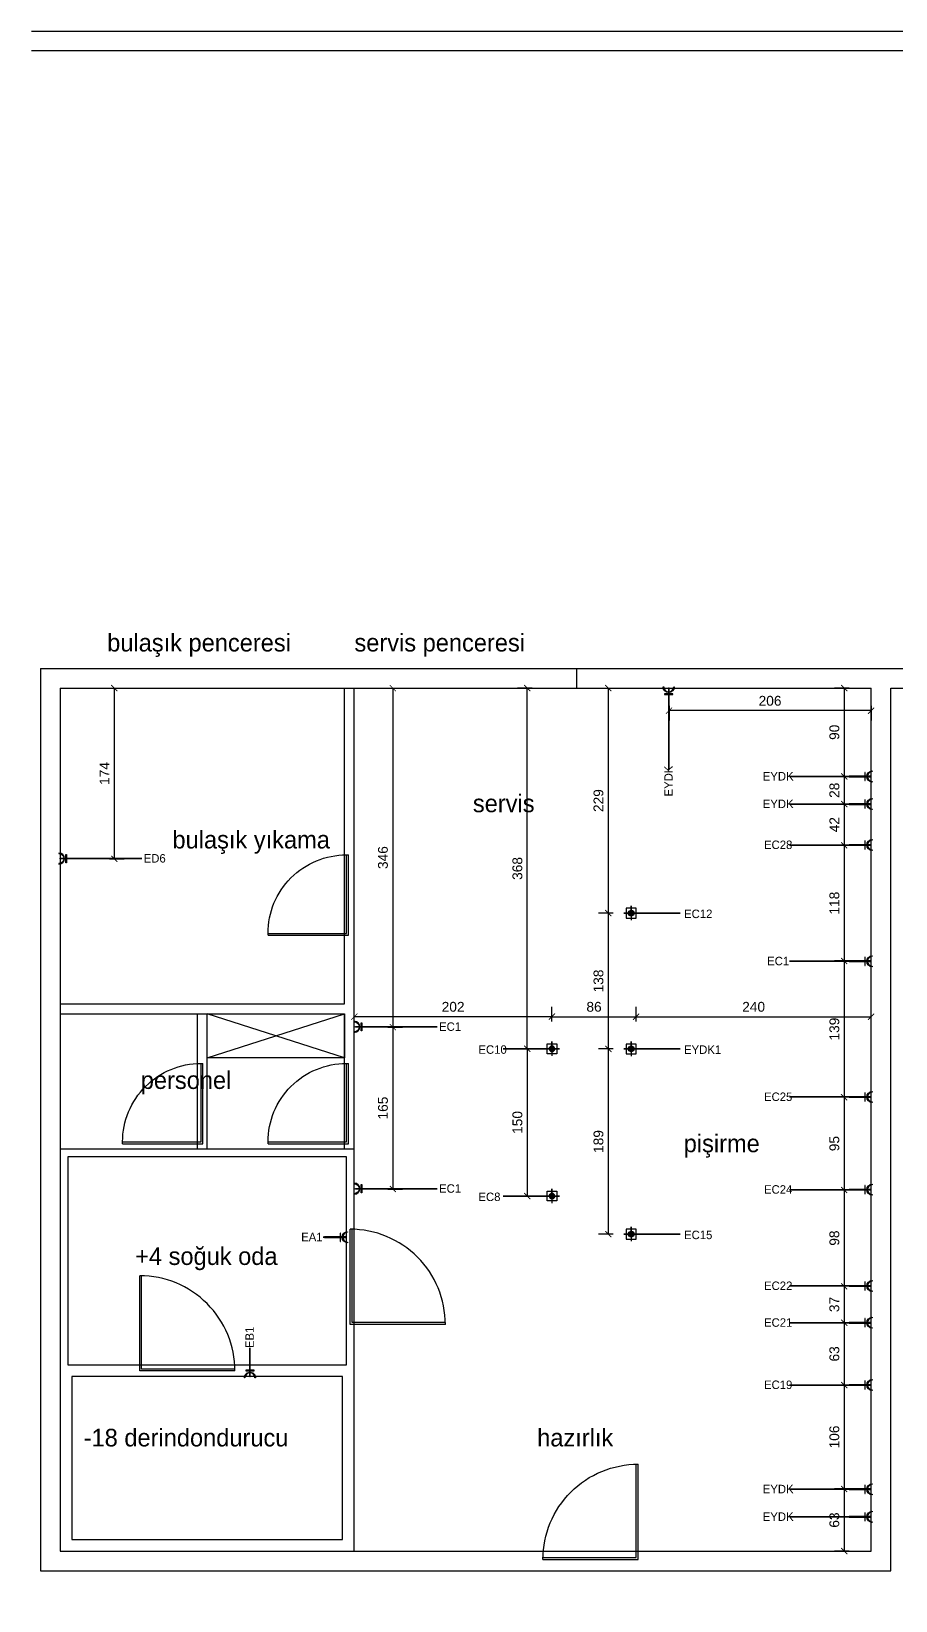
# Model space of a CAD drawing. Header units: centimetres. Extents: x 17223 to 23915, y 3231 to 4899.
# Drawn here: x 19625 to 20507, y 3249 to 4850 of the extents above; entities that cross this region are included whole.
import ezdxf
from ezdxf.enums import TextEntityAlignment as Align

# ---------------------------------------------------------------- set-up
doc = ezdxf.new("R2010")
doc.units = ezdxf.units.CM
doc.header["$MEASUREMENT"] = 0
for name, color, linetype in [('-DWG_ANA', 7, 'Continuous'), ('ELEKTRİK', 10, 'Continuous'), ('kapı ABD', 55, 'Continuous')]:
    doc.layers.add(name, color=color, linetype=linetype)
doc.layers.add('ELK', color=1, linetype='Continuous', lineweight=35)
doc.styles.add('AUTOBAN', font='')
doc.styles.add('TAKSİM', font='GOTHIC.TTF', dxfattribs={"height": 20})
doc.styles.get('AUTOBAN').set_extended_font_data('Helvetica Normal Tr')
doc.dimstyles.new('AUTO_DIM_1-50', dxfattribs={"dimtxt": 10, "dimasz": 6.25, "dimexe": 10, "dimexo": 10, "dimgap": 5, "dimtad": 1, "dimdec": 1, "dimdsep": 46, "dimtxsty": 'AUTOBAN', "dimblk": 'ARCHTICK', "dimcen": 5, "dimclrd": 256, "dimclre": 256, "dimclrt": 256, "dimadec": 0, "dimazin": 0, "dimtfac": 1, "dimtdec": 1, "dimtix": 1, "dimtofl": 0, "dimtmove": 1, "dimatfit": 3, "dimfxl": 1, "dimtolj": 1, "dimtzin": 0, "dimlwd": -1, "dimlwe": -1, "dimarcsym": 0})

# ---------------------------------------------------------------- blocks, each defined once
blk = doc.blocks.new('ertye')
at = {"color": 7}
for points in [[(5346.783001151885, 6525.237164862384), (5429.190002137157, 6477.659460661178), (5381.61229793601, 6395.252459675935)], [(5347.753974707013, 6526.918940392691), (5431.842751222594, 6478.3702626364), (5383.294073466287, 6394.281486120792)]]:
    blk.add_lwpolyline(points, dxfattribs=at)
blk.add_arc((5431.842751222594, 6478.3702626364), 97.09735551381138, 150.0000000003027, 240.0000000008983, dxfattribs=at)
blk = doc.blocks.new('wery5y')
blk.add_line((4066.814972668205, 1057.688445209561), (4067.504180421434, 1059.503975779937))
at = {"layer": 'kapı ABD', "color": 7}
for points in [[(3990.207268375846, 1086.770094737731), (4019.235543899758, 1163.37159211171)], [(4067.504180421434, 1059.503975779937), (3992.712006699467, 1087.896417554874), (4021.104448474416, 1162.688591276837)], [(4021.104448474416, 1162.688591276837), (4019.235543899771, 1163.371592111706)], [(4066.814972668205, 1057.688445209561), (3990.207268375875, 1086.77009473773)]]:
    blk.add_lwpolyline(points, dxfattribs=at)
blk.add_arc((3992.712006699467, 1087.896417554874), 80.00000000000013, 339.2123458336048, 69.21234583363838, dxfattribs=at)
blk = doc.blocks.new('A$C50025146')
at = {"layer": 'ELEKTRİK'}
for points in [[(6.940050297998823e-05, 5.345355450490388), (6.940050297998823e-05, 5.908019846885509), (22.50664525620232, 5.908019846885509), (22.50664525620232, 5.345355450490388)], [(16.0258407970905, 9.846670621633166), (16.5885051934838, 9.846670621633166), (16.5885051934838, 1.406704675742731), (16.0258407970905, 1.406704675742731)]]:
    blk.add_hatch(color=256, dxfattribs=at).paths.add_polyline_path(points)
h = blk.add_hatch(color=256, dxfattribs=at)
edge = h.paths.add_edge_path()
edge.add_line((23.70435837441619, 11.25333161261187), (23.70435837441619, 10.69066721622039))
edge.add_ellipse((23.70435837441619, 5.626687648689767), major_axis=(3.580774291992597, -3.580774291992606), ratio=0.9999999999999413, start_angle=134.9999999999983, end_angle=314.9999999999983)
edge.add_line((23.70435837441619, 0.5627080811555061), (23.70435837441619, 4.368476402305532e-05))
edge.add_ellipse((23.70435837441619, 5.626687648689767), major_axis=(3.978638102213783, 3.978638102213774), ratio=0.9999999999999128, start_angle=45.0000000000025, end_angle=225.0000000000025, ccw=False)
for points, elevation in [([(6.940050297998823e-05, 5.908019846885509), (22.50664525620232, 5.908019846885509), (22.50664525620232, 5.345355450490388), (6.940050297998823e-05, 5.345355450490388)], 4.794507297291503e-08), ([(16.0258407970905, 1.406704675742731), (16.0258407970905, 9.846670621633166), (16.5885051934838, 9.846670621633166), (16.5885051934838, 1.406704675742731)], 4.791194770819646e-08)]:
    blk.add_lwpolyline(points, close=True, dxfattribs=dict(at, elevation=elevation))
at = {"layer": 'ELEKTRİK', "elevation": 4.798666618537076e-08}
blk.add_lwpolyline([(23.70435837441437, 4.368476402305532e-05), (23.70435837441619, 0.5627080811555061, -0.9999999999999944), (23.70435837441619, 10.69066721622039), (23.70435837441619, 11.25333161261187, 0.9999999999999944)], format="xyb", close=True, dxfattribs=at)
blk = doc.blocks.new('A$C611F6802')
at = {"layer": '-DWG_ANA'}
h = blk.add_hatch(dxfattribs=at)
h.set_pattern_fill('ANSI31', color=1, style=0)
h.set_pattern_definition([(45, (-55670.14020227872, -22065.11067284289), (-0.08838834764831843, 0.08838834764831845), [])])
h.paths.add_polyline_path([(4.423971784401617, 7.700424825947266, 1), (10.13888412773802, 7.700424825947266, 1)])
at = {"layer": '-DWG_ANA', "color": 1}
for p, q in [((7.28142795606982, 7.629180670555797), (0, 7.629180670555797)), ((7.28142795606982, 7.700424825947266), (7.28142795606982, 15.25836134111159)), ((7.28142795606982, 15.25836134111159), (7.28142795606982, 0)), ((7.28142795606982, 7.629180670555797), (14.67722620816494, 7.629180670555797)), ((14.67722620816494, 7.629180670555797), (7.28142795606982, 7.629180670555797))]:
    blk.add_line(p, q, dxfattribs=at)
blk.add_lwpolyline([(2.28142795606982, 2.700424825947266), (12.28142795606982, 2.700424825947266), (12.28142795606982, 12.70042482594727), (2.28142795606982, 12.70042482594727)], close=True, dxfattribs=at)
blk.add_circle((7.28142795606982, 7.700424825947266), 2.857456171668203, dxfattribs=at)
blk = doc.blocks.new('_ArchTick')
at = {"color": 0, "linetype": 'ByBlock', "const_width": 0.15}
blk.add_lwpolyline([(-0.5, -0.5), (0.5, 0.5)], dxfattribs=at)
blk = doc.blocks.new('*D197')
at = {"transparency": 16777216}
for p, q in [((20459.34093415786, 4179.882972075175), (20444.34093415786, 4179.882972075175)), ((20454.34093415786, 4179.882972075175), (20454.34093415786, 4089.766410813005)), ((20459.34093415786, 4089.766410813005), (20444.34093415786, 4089.766410813005))]:
    blk.add_line(p, q, dxfattribs=at)
at = {"layer": 'Defpoints', "color": 0, "transparency": 16777216}
for p in [(20481.7637297538, 4179.882972075175), (20454.34093415786, 4089.766410813005), (20481.76372975382, 4089.766410813005)]:
    blk.add_point(p, dxfattribs=at)
at = {"transparency": 16777216, "xscale": 6.25, "yscale": 6.25, "zscale": 6.25}
for p, rotation in [((20454.34093415786, 4179.882972075175), 90), ((20454.34093415786, 4089.766410813005), 270)]:
    blk.add_blockref('_ArchTick', p, dxfattribs=dict(at, rotation=rotation))
at = {"transparency": 16777216, "insert": (20444.34093415786, 4134.824691444083), "char_height": 10, "attachment_point": 5, "rotation": 90, "style": 'AUTOBAN'}
blk.add_mtext('\\A1;90', dxfattribs=at)
blk = doc.blocks.new('*D198')
at = {"transparency": 16777216}
for p, q in [((20459.34093415787, 4089.766410813005), (20444.34093415787, 4089.766410813005)), ((20454.34093415787, 4089.766410813005), (20454.34093415787, 4061.631632919547)), ((20459.34093415787, 4061.631632919547), (20444.34093415787, 4061.631632919547))]:
    blk.add_line(p, q, dxfattribs=at)
at = {"layer": 'Defpoints', "color": 0, "transparency": 16777216}
for p in [(20481.76372975382, 4089.766410813005), (20454.34093415787, 4061.631632919547), (20481.76372975382, 4061.631632919547)]:
    blk.add_point(p, dxfattribs=at)
at = {"transparency": 16777216, "xscale": 6.25, "yscale": 6.25, "zscale": 6.25}
for p, rotation in [((20454.34093415787, 4089.766410813005), 90), ((20454.34093415787, 4061.631632919547), 270)]:
    blk.add_blockref('_ArchTick', p, dxfattribs=dict(at, rotation=rotation))
at = {"transparency": 16777216, "insert": (20444.34093415787, 4075.699021866269), "char_height": 10, "attachment_point": 5, "rotation": 90, "style": 'AUTOBAN'}
blk.add_mtext('\\A1;28', dxfattribs=at)
blk = doc.blocks.new('*D199')
at = {"transparency": 16777216}
for p, q in [((20459.34093415789, 4061.631632919547), (20444.34093415789, 4061.631632919547)), ((20454.34093415789, 4061.631632919547), (20454.34093415789, 4019.601639876966)), ((20459.34093415789, 4019.601639876966), (20444.34093415789, 4019.601639876966))]:
    blk.add_line(p, q, dxfattribs=at)
at = {"layer": 'Defpoints', "color": 0, "transparency": 16777216}
for p in [(20481.76372975382, 4061.631632919547), (20454.34093415789, 4019.601639876966), (20481.76372975382, 4019.601639876966)]:
    blk.add_point(p, dxfattribs=at)
at = {"transparency": 16777216, "xscale": 6.25, "yscale": 6.25, "zscale": 6.25}
for p, rotation in [((20454.34093415789, 4061.631632919547), 90), ((20454.34093415789, 4019.601639876966), 270)]:
    blk.add_blockref('_ArchTick', p, dxfattribs=dict(at, rotation=rotation))
at = {"transparency": 16777216, "insert": (20444.34093415788, 4040.61663639825), "char_height": 10, "attachment_point": 5, "rotation": 90, "style": 'AUTOBAN'}
blk.add_mtext('\\A1;42', dxfattribs=at)
blk = doc.blocks.new('*D200')
at = {"transparency": 16777216}
for p, q in [((20459.3409341579, 4019.601639876966), (20444.3409341579, 4019.601639876966)), ((20454.3409341579, 4019.601639876966), (20454.3409341579, 3901.641827193916)), ((20459.3409341579, 3901.641827193916), (20444.3409341579, 3901.641827193916))]:
    blk.add_line(p, q, dxfattribs=at)
at = {"layer": 'Defpoints', "color": 0, "transparency": 16777216}
for p in [(20481.76372975382, 4019.601639876966), (20454.3409341579, 3901.641827193916), (20481.7637297538, 3901.641827193916)]:
    blk.add_point(p, dxfattribs=at)
at = {"transparency": 16777216, "xscale": 6.25, "yscale": 6.25, "zscale": 6.25}
for p, rotation in [((20454.3409341579, 4019.601639876966), 90), ((20454.3409341579, 3901.641827193916), 270)]:
    blk.add_blockref('_ArchTick', p, dxfattribs=dict(at, rotation=rotation))
at = {"transparency": 16777216, "insert": (20444.3409341579, 3960.621733535434), "char_height": 10, "attachment_point": 5, "rotation": 90, "style": 'AUTOBAN'}
blk.add_mtext('\\A1;118', dxfattribs=at)
blk = doc.blocks.new('*D201')
at = {"transparency": 16777216}
for p, q in [((20459.34093415792, 3901.641827193916), (20444.34093415792, 3901.641827193916)), ((20454.34093415792, 3901.641827193916), (20454.34093415792, 3762.701372105783)), ((20459.34093415792, 3762.701372105783), (20444.34093415792, 3762.701372105783))]:
    blk.add_line(p, q, dxfattribs=at)
at = {"layer": 'Defpoints', "color": 0, "transparency": 16777216}
for p in [(20481.7637297538, 3901.641827193916), (20454.34093415792, 3762.701372105783), (20481.76372975382, 3762.701372105783)]:
    blk.add_point(p, dxfattribs=at)
at = {"transparency": 16777216, "xscale": 6.25, "yscale": 6.25, "zscale": 6.25}
for p, rotation in [((20454.34093415792, 3901.641827193916), 90), ((20454.34093415792, 3762.701372105783), 270)]:
    blk.add_blockref('_ArchTick', p, dxfattribs=dict(at, rotation=rotation))
at = {"transparency": 16777216, "insert": (20444.34093415791, 3832.171599649843), "char_height": 10, "attachment_point": 5, "rotation": 90, "style": 'AUTOBAN'}
blk.add_mtext('\\A1;139', dxfattribs=at)
blk = doc.blocks.new('*D202')
at = {"transparency": 16777216}
for p, q in [((20459.34093415793, 3762.701372105783), (20444.34093415793, 3762.701372105783)), ((20454.34093415793, 3762.701372105783), (20454.34093415793, 3668.165899892783)), ((20459.34093415793, 3668.165899892783), (20444.34093415793, 3668.165899892783))]:
    blk.add_line(p, q, dxfattribs=at)
at = {"layer": 'Defpoints', "color": 0, "transparency": 16777216}
for p in [(20481.76372975382, 3762.701372105783), (20454.34093415793, 3668.165899892783), (20481.7637297538, 3668.165899892783)]:
    blk.add_point(p, dxfattribs=at)
at = {"transparency": 16777216, "xscale": 6.25, "yscale": 6.25, "zscale": 6.25}
for p, rotation in [((20454.34093415793, 3762.701372105783), 90), ((20454.34093415793, 3668.165899892783), 270)]:
    blk.add_blockref('_ArchTick', p, dxfattribs=dict(at, rotation=rotation))
at = {"transparency": 16777216, "insert": (20444.34093415793, 3715.433635999276), "char_height": 10, "attachment_point": 5, "rotation": 90, "style": 'AUTOBAN'}
blk.add_mtext('\\A1;95', dxfattribs=at)
blk = doc.blocks.new('*D203')
at = {"transparency": 16777216}
for p, q in [((20459.34093415795, 3668.165899892783), (20444.34093415795, 3668.165899892783)), ((20454.34093415795, 3668.165899892783), (20454.34093415795, 3569.969459378286)), ((20459.34093415795, 3569.969459378286), (20444.34093415795, 3569.969459378286))]:
    blk.add_line(p, q, dxfattribs=at)
at = {"layer": 'Defpoints', "color": 0, "transparency": 16777216}
for p in [(20481.7637297538, 3668.165899892783), (20454.34093415795, 3569.969459378286), (20481.7637297538, 3569.969459378286)]:
    blk.add_point(p, dxfattribs=at)
at = {"transparency": 16777216, "xscale": 6.25, "yscale": 6.25, "zscale": 6.25}
for p, rotation in [((20454.34093415795, 3668.165899892783), 90), ((20454.34093415795, 3569.969459378286), 270)]:
    blk.add_blockref('_ArchTick', p, dxfattribs=dict(at, rotation=rotation))
at = {"transparency": 16777216, "insert": (20444.34093415794, 3619.067679635528), "char_height": 10, "attachment_point": 5, "rotation": 90, "style": 'AUTOBAN'}
blk.add_mtext('\\A1;98', dxfattribs=at)
blk = doc.blocks.new('*D204')
at = {"transparency": 16777216}
for p, q in [((20459.34093415796, 3569.969459378286), (20444.34093415796, 3569.969459378286)), ((20454.34093415796, 3569.969459378286), (20454.34093415796, 3532.757178644279)), ((20459.34093415796, 3532.757178644279), (20444.34093415796, 3532.757178644279))]:
    blk.add_line(p, q, dxfattribs=at)
at = {"layer": 'Defpoints', "color": 0, "transparency": 16777216}
for p in [(20481.7637297538, 3569.969459378286), (20454.34093415796, 3532.757178644279), (20481.7637297538, 3532.757178644279)]:
    blk.add_point(p, dxfattribs=at)
at = {"transparency": 16777216, "xscale": 6.25, "yscale": 6.25, "zscale": 6.25}
for p, rotation in [((20454.34093415796, 3569.969459378286), 90), ((20454.34093415796, 3532.757178644279), 270)]:
    blk.add_blockref('_ArchTick', p, dxfattribs=dict(at, rotation=rotation))
at = {"transparency": 16777216, "insert": (20444.34093415796, 3551.363319011276), "char_height": 10, "attachment_point": 5, "rotation": 90, "style": 'AUTOBAN'}
blk.add_mtext('\\A1;37', dxfattribs=at)
blk = doc.blocks.new('*D205')
at = {"transparency": 16777216}
for p, q in [((20459.34093415798, 3532.757178644279), (20444.34093415798, 3532.757178644279)), ((20454.34093415798, 3532.757178644279), (20454.34093415798, 3469.275231507458)), ((20459.34093415798, 3469.275231507458), (20444.34093415798, 3469.275231507458))]:
    blk.add_line(p, q, dxfattribs=at)
at = {"layer": 'Defpoints', "color": 0, "transparency": 16777216}
for p in [(20481.7637297538, 3532.757178644279), (20454.34093415798, 3469.275231507458), (20482.96144287203, 3469.275231507458)]:
    blk.add_point(p, dxfattribs=at)
at = {"transparency": 16777216, "xscale": 6.25, "yscale": 6.25, "zscale": 6.25}
for p, rotation in [((20454.34093415798, 3532.757178644279), 90), ((20454.34093415798, 3469.275231507458), 270)]:
    blk.add_blockref('_ArchTick', p, dxfattribs=dict(at, rotation=rotation))
at = {"transparency": 16777216, "insert": (20444.34093415797, 3501.016205075861), "char_height": 10, "attachment_point": 5, "rotation": 90, "style": 'AUTOBAN'}
blk.add_mtext('\\A1;63', dxfattribs=at)
blk = doc.blocks.new('*D206')
at = {"transparency": 16777216}
for p, q in [((20459.340934158, 3469.275231507458), (20444.340934158, 3469.275231507458)), ((20454.340934158, 3469.275231507458), (20454.340934158, 3363.257180017228)), ((20459.340934158, 3363.257180017228), (20444.340934158, 3363.257180017228))]:
    blk.add_line(p, q, dxfattribs=at)
at = {"layer": 'Defpoints', "color": 0, "transparency": 16777216}
for p in [(20482.96144287203, 3469.275231507458), (20454.340934158, 3363.257180017228), (20481.7637297538, 3363.257180017228)]:
    blk.add_point(p, dxfattribs=at)
at = {"transparency": 16777216, "xscale": 6.25, "yscale": 6.25, "zscale": 6.25}
for p, rotation in [((20454.340934158, 3469.275231507458), 90), ((20454.340934158, 3363.257180017228), 270)]:
    blk.add_blockref('_ArchTick', p, dxfattribs=dict(at, rotation=rotation))
at = {"transparency": 16777216, "insert": (20444.340934158, 3416.266205762336), "char_height": 10, "attachment_point": 5, "rotation": 90, "style": 'AUTOBAN'}
blk.add_mtext('\\A1;106', dxfattribs=at)
blk = doc.blocks.new('*D207')
at = {"transparency": 16777216}
for p, q in [((20459.34093415801, 3363.257180017228), (20444.34093415801, 3363.257180017228)), ((20454.34093415801, 3363.257180017228), (20454.34093415801, 3299.882972075175)), ((20459.34093415801, 3299.882972075175), (20444.34093415801, 3299.882972075175))]:
    blk.add_line(p, q, dxfattribs=at)
at = {"layer": 'Defpoints', "color": 0, "transparency": 16777216}
for p in [(20481.7637297538, 3363.257180017228), (20454.34093415801, 3299.882972075175), (20481.7637297538, 3299.882972075175)]:
    blk.add_point(p, dxfattribs=at)
at = {"transparency": 16777216, "xscale": 6.25, "yscale": 6.25, "zscale": 6.25}
for p, rotation in [((20454.34093415801, 3363.257180017228), 90), ((20454.34093415801, 3299.882972075175), 270)]:
    blk.add_blockref('_ArchTick', p, dxfattribs=dict(at, rotation=rotation))
at = {"transparency": 16777216, "insert": (20444.34093415801, 3331.570076046195), "char_height": 10, "attachment_point": 5, "rotation": 90, "style": 'AUTOBAN'}
blk.add_mtext('\\A1;63', dxfattribs=at)
blk = doc.blocks.new('*D208')
at = {"transparency": 16777216}
for p, q in [((20275.67462414155, 4161.887203199032), (20275.67462414155, 4146.887203199032)), ((20481.76372975379, 4161.887203199032), (20481.76372975379, 4146.887203199032)), ((20481.76372975379, 4156.887203199032), (20275.67462414155, 4156.887203199032))]:
    blk.add_line(p, q, dxfattribs=at)
at = {"layer": 'Defpoints', "color": 0, "transparency": 16777216}
for p in [(20275.67462414155, 4179.882972075173), (20481.76372975379, 4179.882972075173), (20275.67462414155, 4156.887203199032)]:
    blk.add_point(p, dxfattribs=at)
at = {"transparency": 16777216, "xscale": 6.25, "yscale": 6.25, "zscale": 6.25, "rotation": 180}
blk.add_blockref('_ArchTick', (20275.67462414155, 4156.887203199032), dxfattribs=at)
at = {"transparency": 16777216, "xscale": 6.25, "yscale": 6.25, "zscale": 6.25}
blk.add_blockref('_ArchTick', (20481.76372975379, 4156.887203199032), dxfattribs=at)
at = {"transparency": 16777216, "insert": (20378.71917694767, 4166.887203199032), "char_height": 10, "attachment_point": 5, "style": 'AUTOBAN'}
blk.add_mtext('\\A1;206', dxfattribs=at)
blk = doc.blocks.new('*D209')
at = {"transparency": 16777216}
for p, q in [((20208.7938793963, 4179.882972075175), (20223.7938793963, 4179.882972075175)), ((20213.7938793963, 4179.882972075175), (20213.7938793963, 3950.470836917173)), ((20218.7938793963, 3950.470836917173), (20203.7938793963, 3950.470836917173))]:
    blk.add_line(p, q, dxfattribs=at)
at = {"layer": 'Defpoints', "color": 0, "transparency": 16777216}
for p in [(20181.7637297538, 4179.882972075175), (20213.7938793963, 3950.470836917173), (20229.59840659255, 3950.470836917173)]:
    blk.add_point(p, dxfattribs=at)
at = {"transparency": 16777216, "xscale": 6.25, "yscale": 6.25, "zscale": 6.25}
for p, rotation in [((20213.7938793963, 4179.882972075175), 90), ((20213.7938793963, 3950.470836917173), 270)]:
    blk.add_blockref('_ArchTick', p, dxfattribs=dict(at, rotation=rotation))
at = {"transparency": 16777216, "insert": (20203.79387939629, 4065.176904496167), "char_height": 10, "attachment_point": 5, "rotation": 90, "style": 'AUTOBAN'}
blk.add_mtext('\\A1;229', dxfattribs=at)
blk = doc.blocks.new('*D210')
at = {"transparency": 16777216}
for p, q in [((20218.79387939631, 3950.470836917173), (20203.79387939631, 3950.470836917173)), ((20213.79387939631, 3950.470836917173), (20213.79387939631, 3811.99069047085)), ((20218.79387939631, 3811.99069047085), (20203.79387939631, 3811.99069047085))]:
    blk.add_line(p, q, dxfattribs=at)
at = {"layer": 'Defpoints', "color": 0, "transparency": 16777216}
for p in [(20229.59840659255, 3950.470836917173), (20213.79387939631, 3811.99069047085), (20229.59840659255, 3811.99069047085)]:
    blk.add_point(p, dxfattribs=at)
at = {"transparency": 16777216, "xscale": 6.25, "yscale": 6.25, "zscale": 6.25}
for p, rotation in [((20213.79387939631, 3950.470836917173), 90), ((20213.79387939631, 3811.99069047085), 270)]:
    blk.add_blockref('_ArchTick', p, dxfattribs=dict(at, rotation=rotation))
at = {"transparency": 16777216, "insert": (20203.79387939631, 3881.230763694005), "char_height": 10, "attachment_point": 5, "rotation": 90, "style": 'AUTOBAN'}
blk.add_mtext('\\A1;138', dxfattribs=at)
blk = doc.blocks.new('*D211')
at = {"transparency": 16777216}
for p, q in [((20218.79387939633, 3811.99069047085), (20203.79387939633, 3811.99069047085)), ((20213.79387939633, 3811.99069047085), (20213.79387939633, 3623.103835045187)), ((20218.79387939633, 3623.103835045187), (20203.79387939633, 3623.103835045187))]:
    blk.add_line(p, q, dxfattribs=at)
at = {"layer": 'Defpoints', "color": 0, "transparency": 16777216}
for p in [(20229.59840659255, 3811.99069047085), (20213.79387939633, 3623.103835045187), (20229.59840659255, 3623.103835045187)]:
    blk.add_point(p, dxfattribs=at)
at = {"transparency": 16777216, "xscale": 6.25, "yscale": 6.25, "zscale": 6.25}
for p, rotation in [((20213.79387939633, 3811.99069047085), 90), ((20213.79387939633, 3623.103835045187), 270)]:
    blk.add_blockref('_ArchTick', p, dxfattribs=dict(at, rotation=rotation))
at = {"transparency": 16777216, "insert": (20203.79387939632, 3717.547262758012), "char_height": 10, "attachment_point": 5, "rotation": 90, "style": 'AUTOBAN'}
blk.add_mtext('\\A1;189', dxfattribs=at)
blk = doc.blocks.new('*D212')
at = {"transparency": 16777216}
for p, q in [((20136.11631216454, 4179.882972075175), (20121.11631216454, 4179.882972075175)), ((20131.11631216454, 3812.089759006583), (20131.11631216454, 4179.882972075175)), ((20136.11631216454, 3812.089759006583), (20121.11631216454, 3812.089759006583))]:
    blk.add_line(p, q, dxfattribs=at)
at = {"layer": 'Defpoints', "color": 0, "transparency": 16777216}
for p in [(20131.11631216454, 4179.882972075175), (20148.67069157393, 4179.882972075175), (20148.67069157393, 3812.089759006583)]:
    blk.add_point(p, dxfattribs=at)
at = {"transparency": 16777216, "xscale": 6.25, "yscale": 6.25, "zscale": 6.25}
for p, rotation in [((20131.11631216454, 4179.882972075175), 90), ((20131.11631216454, 3812.089759006583), 270)]:
    blk.add_blockref('_ArchTick', p, dxfattribs=dict(at, rotation=rotation))
at = {"transparency": 16777216, "insert": (20121.11631216453, 3995.986365540872), "char_height": 10, "attachment_point": 5, "rotation": 90, "style": 'AUTOBAN'}
blk.add_mtext('\\A1;368', dxfattribs=at)
blk = doc.blocks.new('*D213')
at = {"transparency": 16777216}
for p, q in [((20136.11631216455, 3812.089759006583), (20121.11631216455, 3812.089759006583)), ((20131.11631216455, 3812.089759006583), (20131.11631216455, 3661.928380317357)), ((20136.11631216455, 3661.928380317357), (20121.11631216455, 3661.928380317357))]:
    blk.add_line(p, q, dxfattribs=at)
at = {"layer": 'Defpoints', "color": 0, "transparency": 16777216}
for p in [(20148.67069157393, 3812.089759006583), (20131.11631216455, 3661.928380317357), (20163.92905291505, 3661.928380317357)]:
    blk.add_point(p, dxfattribs=at)
at = {"transparency": 16777216, "xscale": 6.25, "yscale": 6.25, "zscale": 6.25}
for p, rotation in [((20131.11631216455, 3812.089759006583), 90), ((20131.11631216455, 3661.928380317357), 270)]:
    blk.add_blockref('_ArchTick', p, dxfattribs=dict(at, rotation=rotation))
at = {"transparency": 16777216, "insert": (20121.11631216455, 3737.009069661963), "char_height": 10, "attachment_point": 5, "rotation": 90, "style": 'AUTOBAN'}
blk.add_mtext('\\A1;150', dxfattribs=at)
blk = doc.blocks.new('*D214')
at = {"transparency": 16777216}
for p, q in [((20156.29987224448, 3839.84329294131), (20156.29987224448, 3854.84329294131)), ((20156.29987224448, 3844.84329294131), (20242.15634310771, 3844.84329294131)), ((20242.15634310771, 3839.84329294131), (20242.15634310771, 3854.84329294131))]:
    blk.add_line(p, q, dxfattribs=at)
at = {"layer": 'Defpoints', "color": 0, "transparency": 16777216}
for p in [(20242.15634310771, 3844.84329294131), (20156.29987224448, 3819.485557258677), (20242.15634310771, 3816.990690470848)]:
    blk.add_point(p, dxfattribs=at)
at = {"transparency": 16777216, "xscale": 6.25, "yscale": 6.25, "zscale": 6.25, "rotation": 180}
blk.add_blockref('_ArchTick', (20156.29987224448, 3844.84329294131), dxfattribs=at)
at = {"transparency": 16777216, "xscale": 6.25, "yscale": 6.25, "zscale": 6.25}
blk.add_blockref('_ArchTick', (20242.15634310771, 3844.84329294131), dxfattribs=at)
at = {"transparency": 16777216, "insert": (20199.2281076761, 3854.84329294131), "char_height": 10, "attachment_point": 5, "style": 'AUTOBAN'}
blk.add_mtext('\\A1;86', dxfattribs=at)
blk = doc.blocks.new('*D215')
at = {"transparency": 16777216}
for p, q in [((20242.15634310771, 3839.84329294131), (20242.15634310771, 3854.84329294131)), ((20242.15634310771, 3844.84329294131), (20481.76372975379, 3844.84329294131)), ((20481.76372975379, 3839.84329294131), (20481.76372975379, 3854.84329294131))]:
    blk.add_line(p, q, dxfattribs=at)
at = {"layer": 'Defpoints', "color": 0, "transparency": 16777216}
for p in [(20481.76372975379, 3844.84329294131), (20242.15634310771, 3816.990690470848), (20481.76372975379, 3739.882972075173)]:
    blk.add_point(p, dxfattribs=at)
at = {"transparency": 16777216, "xscale": 6.25, "yscale": 6.25, "zscale": 6.25, "rotation": 180}
blk.add_blockref('_ArchTick', (20242.15634310771, 3844.84329294131), dxfattribs=at)
at = {"transparency": 16777216, "xscale": 6.25, "yscale": 6.25, "zscale": 6.25}
blk.add_blockref('_ArchTick', (20481.76372975379, 3844.84329294131), dxfattribs=at)
at = {"transparency": 16777216, "insert": (20361.96003643075, 3854.84329294131), "char_height": 10, "attachment_point": 5, "style": 'AUTOBAN'}
blk.add_mtext('\\A1;240', dxfattribs=at)
blk = doc.blocks.new('*D216')
at = {"transparency": 16777216}
for p, q in [((19954.76372975379, 3839.84329294131), (19954.76372975379, 3854.84329294131)), ((20156.29987224448, 3844.84329294131), (19954.76372975379, 3844.84329294131)), ((20156.29987224448, 3839.84329294131), (20156.29987224448, 3854.84329294131))]:
    blk.add_line(p, q, dxfattribs=at)
at = {"layer": 'Defpoints', "color": 0, "transparency": 16777216}
for p in [(19954.76372975379, 3844.84329294131), (19954.76372975379, 3829.136778691789), (20156.29987224448, 3819.485557258677)]:
    blk.add_point(p, dxfattribs=at)
at = {"transparency": 16777216, "xscale": 6.25, "yscale": 6.25, "zscale": 6.25, "rotation": 180}
blk.add_blockref('_ArchTick', (19954.76372975379, 3844.84329294131), dxfattribs=at)
at = {"transparency": 16777216, "xscale": 6.25, "yscale": 6.25, "zscale": 6.25}
blk.add_blockref('_ArchTick', (20156.29987224448, 3844.84329294131), dxfattribs=at)
at = {"transparency": 16777216, "insert": (20055.53180099914, 3854.84329294131), "char_height": 10, "attachment_point": 5, "style": 'AUTOBAN'}
blk.add_mtext('\\A1;202', dxfattribs=at)
blk = doc.blocks.new('*D217')
at = {"transparency": 16777216}
for p, q in [((19989.00214583929, 4179.882972075175), (20004.00214583929, 4179.882972075175)), ((19994.00214583929, 4179.882972075175), (19994.00214583929, 3834.200758259321)), ((19989.00214583929, 3834.200758259321), (20004.00214583929, 3834.200758259321))]:
    blk.add_line(p, q, dxfattribs=at)
at = {"layer": 'Defpoints', "color": 0, "transparency": 16777216}
for p in [(19954.7637297538, 4179.882972075175), (19978.46801872771, 3834.200758259321), (19994.00214583929, 3834.200758259321)]:
    blk.add_point(p, dxfattribs=at)
at = {"transparency": 16777216, "xscale": 6.25, "yscale": 6.25, "zscale": 6.25}
for p, rotation in [((19994.00214583929, 4179.882972075175), 90), ((19994.00214583929, 3834.200758259321), 270)]:
    blk.add_blockref('_ArchTick', p, dxfattribs=dict(at, rotation=rotation))
at = {"transparency": 16777216, "insert": (19984.00214583928, 4007.041865167241), "char_height": 10, "attachment_point": 5, "rotation": 90, "style": 'AUTOBAN'}
blk.add_mtext('\\A1;346', dxfattribs=at)
blk = doc.blocks.new('*D218')
at = {"transparency": 16777216}
for p, q in [((19989.0021458393, 3834.200758259321), (20004.0021458393, 3834.200758259321)), ((19994.0021458393, 3834.200758259321), (19994.0021458393, 3669.128927328697)), ((19989.0021458393, 3669.128927328697), (20004.0021458393, 3669.128927328697))]:
    blk.add_line(p, q, dxfattribs=at)
at = {"layer": 'Defpoints', "color": 0, "transparency": 16777216}
for p in [(19978.46801872771, 3834.200758259321), (19978.46801872771, 3669.128927328697), (19994.0021458393, 3669.128927328697)]:
    blk.add_point(p, dxfattribs=at)
at = {"transparency": 16777216, "xscale": 6.25, "yscale": 6.25, "zscale": 6.25}
for p, rotation in [((19994.0021458393, 3834.200758259321), 90), ((19994.0021458393, 3669.128927328697), 270)]:
    blk.add_blockref('_ArchTick', p, dxfattribs=dict(at, rotation=rotation))
at = {"transparency": 16777216, "insert": (19984.0021458393, 3751.664842794002), "char_height": 10, "attachment_point": 5, "rotation": 90, "style": 'AUTOBAN'}
blk.add_mtext('\\A1;165', dxfattribs=at)
blk = doc.blocks.new('*D219')
at = {"transparency": 16777216}
for p, q in [((19705.0100583014, 4179.882972075175), (19720.0100583014, 4179.882972075175)), ((19710.0100583014, 4179.882972075175), (19710.0100583014, 4005.79743744899)), ((19705.0100583014, 4005.79743744899), (19720.0100583014, 4005.79743744899))]:
    blk.add_line(p, q, dxfattribs=at)
at = {"layer": 'Defpoints', "color": 0, "transparency": 16777216}
for p in [(19654.7637297538, 4179.882972075175), (19677.27030560948, 4005.79743744899), (19710.0100583014, 4005.79743744899)]:
    blk.add_point(p, dxfattribs=at)
at = {"transparency": 16777216, "xscale": 6.25, "yscale": 6.25, "zscale": 6.25}
for p, rotation in [((19710.0100583014, 4179.882972075175), 90), ((19710.0100583014, 4005.79743744899), 270)]:
    blk.add_blockref('_ArchTick', p, dxfattribs=dict(at, rotation=rotation))
at = {"transparency": 16777216, "insert": (19700.0100583014, 4092.840204762075), "char_height": 10, "attachment_point": 5, "rotation": 90, "style": 'AUTOBAN'}
blk.add_mtext('\\A1;174', dxfattribs=at)

msp = doc.modelspace()

# ---------------------------------------------------------------- linework, layer by layer
for p, q in [((21409.76372975379, 4849.528682770048), (19625.46314508733, 4849.528682770047)), ((21409.76372975379, 4829.528682770048), (19625.46314508733, 4829.528682770047)), ((19634.76372975379, 4199.882972075173), (19634.76372975379, 3279.882972075173)), ((19634.76372975379, 4199.882972075173), (21409.76372975379, 4199.882972075173)), ((20181.76372975379, 4179.882972075173), (20181.76372975379, 4199.882972075173)), ((19654.76372975379, 4179.882972075173), (19654.76372975379, 3299.882972075173)), ((19654.76372975379, 4179.882972075173), (20481.76372975379, 4179.882972075173)), ((19944.76372975379, 3857.882972075177), (19944.76372975379, 4179.882972075173)), ((19954.76372975379, 3709.882972075173), (19954.76372975379, 4179.882972075173)), ((20481.76372975379, 3299.882972075173), (20481.76372975379, 4179.882972075173)), ((20501.76372975379, 3279.882972075173), (20501.76372975379, 4179.882972075173)), ((20501.76372975379, 4179.882972075173), (21409.76372975379, 4179.882972075173)), ((19654.76372975379, 3857.882972075177), (19944.76372975379, 3857.882972075177)), ((19654.76372975379, 3847.882972075177), (19944.76372975379, 3847.882972075177)), ((19794.76372975379, 3709.882972075173), (19794.76372975379, 3847.882972075177)), ((19804.76372975379, 3709.882972075173), (19804.76372975379, 3847.882972075177)), ((19804.76372975379, 3802.882972075177), (19944.76372975379, 3847.882972075177)), ((19944.76372975379, 3802.882972075177), (19804.76372975379, 3847.882972075177)), ((19944.76372975379, 3709.882972075173), (19944.76372975379, 3847.882972075177)), ((19954.76372975379, 3709.882972075173), (19654.76372975379, 3709.882972075173)), ((19654.76372975379, 3709.882972075173), (19654.76372975379, 3299.882972075173)), ((19946.76372975379, 3701.882972075173), (19662.76372975379, 3701.882972075173)), ((19662.76372975379, 3701.882972075173), (19662.76372975379, 3489.882972075173)), ((19946.76372975379, 3489.882972075173), (19946.76372975379, 3701.882972075173)), ((19954.76372975379, 3299.882972075173), (19954.76372975379, 3709.882972075173)), ((19662.76372975379, 3489.882972075173), (19946.76372975379, 3489.882972075173)), ((19654.76372975379, 3299.882972075173), (20481.76372975379, 3299.882972075173)), ((19654.76372975379, 3299.882972075173), (19954.76372975379, 3299.882972075173)), ((19634.76372975379, 3279.882972075173), (20501.76372975379, 3279.882972075173))]:
    msp.add_line(p, q)
for points in [[(19804.76372975379, 3847.882972075177), (19944.76372975379, 3847.882972075177), (19944.76372975379, 3802.882972075177), (19804.76372975379, 3802.882972075177)], [(19666.76372975379, 3311.882972075173), (19942.76372975379, 3311.882972075173), (19942.76372975379, 3477.882972075173), (19666.76372975379, 3477.882972075173)]]:
    msp.add_lwpolyline(points, close=True)
at = {"layer": 'ELK', "color": 1}
for p, q in [((20275.39329194337, 4096.630325692959), (20275.39329194334, 4179.882972075158)), ((20398.5110833716, 4089.766410812974), (20481.76372975379, 4089.766410813003)), ((20398.5110833716, 4061.631632919516), (20481.76372975379, 4061.631632919545)), ((20398.5110833716, 4019.882972075144), (20481.76372975379, 4019.882972075173)), ((19738.01637613599, 4006.078769647167), (19654.76372975379, 4006.078769647196)), ((20287.0706921931, 3950.470836917171), (20237.15634310771, 3950.470836917171)), ((20398.5110833716, 3901.360494995699), (20481.76372975379, 3901.360494995728)), ((20039.21408925422, 3834.482090457499), (19955.96144287202, 3834.482090457528)), ((20106.45676731448, 3812.089759006582), (20156.37111639987, 3812.089759006582)), ((20287.0706921931, 3811.990690470848), (20237.15634310771, 3811.990690470848)), ((20398.5110833716, 3762.98270430396), (20481.76372975379, 3762.98270430399)), ((20039.21408925422, 3669.410259526874), (19955.96144287202, 3669.410259526903)), ((20398.5110833716, 3668.447232090961), (20481.76372975379, 3668.44723209099)), ((20106.45676731448, 3661.928380317355), (20156.37111639987, 3661.928380317355)), ((19923.03252731909, 3619.973182625863), (19946.76372975378, 3619.973182625892)), ((20287.0706921931, 3623.103835045185), (20237.15634310771, 3623.103835045185)), ((20398.5110833716, 3570.250791576464), (20481.76372975379, 3570.250791576493)), ((20398.5110833716, 3532.757178644248), (20481.76372975379, 3532.757178644277)), ((19848.3579321364, 3507.080995792223), (19848.35793213643, 3477.882972075187)), ((20398.5110833716, 3469.275231507438), (20481.76372975379, 3469.275231507467)), ((20398.5110833716, 3362.975847819011), (20481.76372975379, 3362.97584781904)), ((20398.5110833716, 3334.841069925553), (20481.76372975379, 3334.841069925582))]:
    msp.add_line(p, q, dxfattribs=at)

# ---------------------------------------------------------------- block references
at = {"layer": '-DWG_ANA', "color": 0, "rotation": 89.99999999999999}
for p in [(20244.85676793366, 3943.189408961101), (20244.85676793366, 3804.709262514778), (20244.85676793366, 3615.822407089116)]:
    msp.add_blockref('A$C611F6802', p, dxfattribs=at)
at = {"layer": '-DWG_ANA', "color": 0, "xscale": -1, "rotation": 270}
for p in [(20148.67069157393, 3804.808331050512), (20148.67069157393, 3654.646952361285)]:
    msp.add_blockref('A$C611F6802', p, dxfattribs=at)
at = {"xscale": -1, "rotation": 339.2123458336271}
for p in [(23293.4530870754, 1495.724078322948), (23145.15036607044, 1283.089972314498), (23293.4530870754, 1283.089972314498)]:
    msp.add_blockref('wery5y', p, dxfattribs=at)
at = {"layer": 'ELEKTRİK', "xscale": -1}
for p, rotation in [((20269.76660429467, 4157.37632681897, -4.794507297291815e-08), 270), ((20459.25708449761, 4095.39309846168, -4.794507297291816e-08), 180), ((20459.25708449761, 4067.258320568222, -4.794507297291816e-08), 180), ((20459.25708449761, 4025.50965972385, -4.794507297291816e-08), 180), ((20459.25708449761, 3906.987182644405, -4.794507297291816e-08), 180), ((20459.25708449761, 3768.609391952667, -4.794507297291816e-08), 180), ((20459.25708449761, 3674.073919739667, -4.794507297291816e-08), 180), ((19924.25708449759, 3625.599870274569, -4.794507297291503e-08), 180), ((20459.25708449761, 3575.87747922517, -4.794507297291816e-08), 180), ((20459.25708449761, 3538.383866292954, -4.794507297291816e-08), 180), ((19853.98461978511, 3500.389617331375, -4.794507297291503e-08), 90), ((20459.25708449761, 3474.901919156144, -4.794507297291816e-08), 180), ((20459.25708449761, 3368.602535467717, -4.794507297291816e-08), 180), ((20459.25708449761, 3340.467757574259, -4.794507297291816e-08), 180)]:
    msp.add_blockref('A$C50025146', p, dxfattribs=dict(at, rotation=rotation))
at = {"layer": 'ELEKTRİK', "rotation": 180}
for p in [(19677.27037500998, 4011.705457295873, -4.794507297291816e-08), (19978.46808812821, 3840.108778106205, -4.798666618537076e-08), (19978.46808812821, 3675.03694717558, -4.798666618537076e-08)]:
    msp.add_blockref('A$C50025146', p, dxfattribs=at)
at = {"layer": 'kapı ABD', "rotation": 209.9999999995886}
for p in [(21415.45091111456, 11857.39346010936), (21200.88468788459, 11809.97718357945), (21200.88468788459, 11809.97718357945)]:
    msp.add_blockref('ertye', p, dxfattribs=at)
at = {"layer": 'kapı ABD', "xscale": -1, "rotation": 150.0000000004115}
msp.add_blockref('ertye', (18779.3482392286, 11617.82834645928), dxfattribs=at)
msp.add_blockref('ertye', (18779.3482392286, 11617.82834645928), dxfattribs=at)

# ---------------------------------------------------------------- texts
at = {"style": 'TAKSİM'}
for s, p in [('bulaşık penceresi', (19702.79636044271, 4217.228034361327)), ('servis penceresi', (19954.91177321379, 4217.228034361327)), ('servis', (20075.70359707702, 4053.33274945932)), ('bulaşık yıkama', (19769.34459067823, 4016.350206633882)), ('personel', (19737.0194168634, 3771.160483908203)), ('pişirme', (20290.67483865095, 3706.661014041701)), ('+4 soğuk oda', (19731.28117798626, 3591.692587867266)), ('-18 derindondurucu', (19678.80265708606, 3406.632341468397)), ('hazırlık', (20141.26418224119, 3406.632341468397))]:
    msp.add_text(s, height=18, dxfattribs=at).set_placement(p)
at = {"layer": 'ELK', "color": 1, "style": 'TAKSİM'}
for s, p in [('EYDK', (20279.48672567784, 4085.114476768065)), ('EB1', (19852.25074658062, 3517.89164133229))]:
    msp.add_text(s, height=8.64, rotation=90, dxfattribs=at).set_placement(p, align=Align.CENTER)
for s, p in [('EYDK', (20386.9952344467, 4085.672977078508)), ('EYDK', (20386.9952344467, 4057.53819918505)), ('EC28', (20386.9952344467, 4015.789538340678)), ('ED6', (19751.21793546197, 4001.985335912701)), ('EC1', (20386.9952344467, 3897.267061261233)), ('EC1', (20052.4156485802, 3830.388656723033)), ('EC25', (20386.9952344467, 3758.889270569494)), ('EC1', (20052.4156485802, 3665.316825792408)), ('EC24', (20386.9952344467, 3664.353798356495)), ('EA1', (19911.51667839419, 3615.879748891397)), ('EC22', (20386.9952344467, 3566.157357841998)), ('EC21', (20386.9952344467, 3528.663744909782)), ('EC19', (20386.9952344467, 3465.181797772972)), ('EYDK', (20386.9952344467, 3358.882414084545)), ('EYDK', (20386.9952344467, 3330.747636191087))]:
    msp.add_text(s, height=8.64, dxfattribs=at).set_placement(p, align=Align.CENTER)
for s, p in [('EC12', (20291.00164163065, 3945.387047674914)), ('EC10', (20081.31640931133, 3807.005969764325)), ('EYDK1', (20291.00164163065, 3806.906901228591)), ('EC8', (20081.31640931133, 3656.844591075098)), ('EC15', (20291.00164163065, 3618.020045802929))]:
    msp.add_text(s, height=8.64, dxfattribs=at).set_placement(p)

# ---------------------------------------------------------------- dimensions: what is measured, and where the dimension line sits
for base, p1, p2, picture, middle in [((19710.0100583014, 4005.79743744899), (19654.76372975379, 4179.882972075173), (19677.27030560948, 4005.797437448988), '*D219', (19700.0100583014, 4092.840204762075)), ((19994.00214583929, 3834.200758259321), (19954.76372975379, 4179.882972075173), (19978.4680187277, 3834.20075825932), '*D217', (19984.00214583928, 4007.041865167241)), ((20131.11631216454, 4179.882972075175), (20148.67069157393, 3812.089759006582), (20148.67069157393, 4179.882972075173), '*D212', (20121.11631216453, 3995.986365540872)), ((20213.7938793963, 3950.470836917173), (20181.76372975379, 4179.882972075173), (20229.59840659254, 3950.470836917171), '*D209', (20203.79387939629, 4065.176904496167)), ((20454.34093415786, 4089.766410813005), (20481.76372975379, 4179.882972075173), (20481.76372975381, 4089.766410813003), '*D197', (20444.34093415786, 4134.824691444083)), ((20454.34093415787, 4061.631632919547), (20481.76372975381, 4089.766410813003), (20481.76372975381, 4061.631632919545), '*D198', (20444.34093415787, 4075.699021866269)), ((20454.34093415789, 4019.601639876966), (20481.76372975381, 4061.631632919545), (20481.76372975381, 4019.601639876964), '*D199', (20444.34093415788, 4040.61663639825)), ((20454.3409341579, 3901.641827193916), (20481.76372975381, 4019.601639876964), (20481.76372975379, 3901.641827193915), '*D200', (20444.3409341579, 3960.621733535434)), ((20213.79387939631, 3811.99069047085), (20229.59840659254, 3950.470836917171), (20229.59840659254, 3811.990690470848), '*D210', (20203.79387939631, 3881.230763694005)), ((20454.34093415792, 3762.701372105783), (20481.76372975379, 3901.641827193915), (20481.76372975381, 3762.701372105781), '*D201', (20444.34093415791, 3832.171599649843)), ((19994.0021458393, 3669.128927328697), (19978.4680187277, 3834.20075825932), (19978.4680187277, 3669.128927328695), '*D218', (19984.0021458393, 3751.664842794002)), ((20131.11631216455, 3661.928380317357), (20148.67069157393, 3812.089759006582), (20163.92905291504, 3661.928380317355), '*D213', (20121.11631216455, 3737.009069661963)), ((20213.79387939633, 3623.103835045187), (20229.59840659254, 3811.990690470848), (20229.59840659254, 3623.103835045185), '*D211', (20203.79387939632, 3717.547262758012)), ((20454.34093415793, 3668.165899892783), (20481.76372975381, 3762.701372105781), (20481.76372975379, 3668.165899892781), '*D202', (20444.34093415793, 3715.433635999276)), ((20454.34093415795, 3569.969459378286), (20481.76372975379, 3668.165899892781), (20481.76372975379, 3569.969459378284), '*D203', (20444.34093415794, 3619.067679635528)), ((20454.34093415796, 3532.757178644279), (20481.76372975379, 3569.969459378284), (20481.76372975379, 3532.757178644277), '*D204', (20444.34093415796, 3551.363319011276)), ((20454.34093415798, 3469.275231507458), (20481.76372975379, 3532.757178644277), (20482.96144287202, 3469.275231507456), '*D205', (20444.34093415797, 3501.016205075861)), ((20454.340934158, 3363.257180017228), (20482.96144287202, 3469.275231507456), (20481.76372975379, 3363.257180017226), '*D206', (20444.340934158, 3416.266205762336)), ((20454.34093415801, 3299.882972075175), (20481.76372975379, 3363.257180017226), (20481.76372975379, 3299.882972075173), '*D207', (20444.34093415801, 3331.570076046195))]:
    dim = msp.add_linear_dim(base=base, p1=p1, p2=p2, angle=90, dimstyle='AUTO_DIM_1-50', override={"dimdec": 0, "dimtdec": 0, "dimfxl": 5, "dimfxlon": 1})
    dim.commit()
    dim.dimension.update_dxf_attribs({"geometry": picture, "text_midpoint": middle})
for base, p1, p2, picture, middle in [((20275.67462414155, 4156.887203199032), (20481.76372975379, 4179.882972075173), (20275.67462414155, 4179.882972075173), '*D208', (20378.71917694767, 4166.887203199032)), ((19954.76372975379, 3844.84329294131), (20156.29987224448, 3819.485557258677), (19954.76372975379, 3829.136778691789), '*D216', (20055.53180099914, 3854.84329294131)), ((20242.15634310771, 3844.84329294131), (20156.29987224448, 3819.485557258677), (20242.15634310771, 3816.990690470848), '*D214', (20199.2281076761, 3854.84329294131)), ((20481.76372975379, 3844.84329294131), (20242.15634310771, 3816.990690470848), (20481.76372975379, 3739.882972075173), '*D215', (20361.96003643075, 3854.84329294131))]:
    dim = msp.add_linear_dim(base=base, p1=p1, p2=p2, dimstyle='AUTO_DIM_1-50', override={"dimdec": 0, "dimtdec": 0, "dimfxl": 5, "dimfxlon": 1})
    dim.commit()
    dim.dimension.update_dxf_attribs({"geometry": picture, "text_midpoint": middle})

doc.saveas('drawing.dxf')
